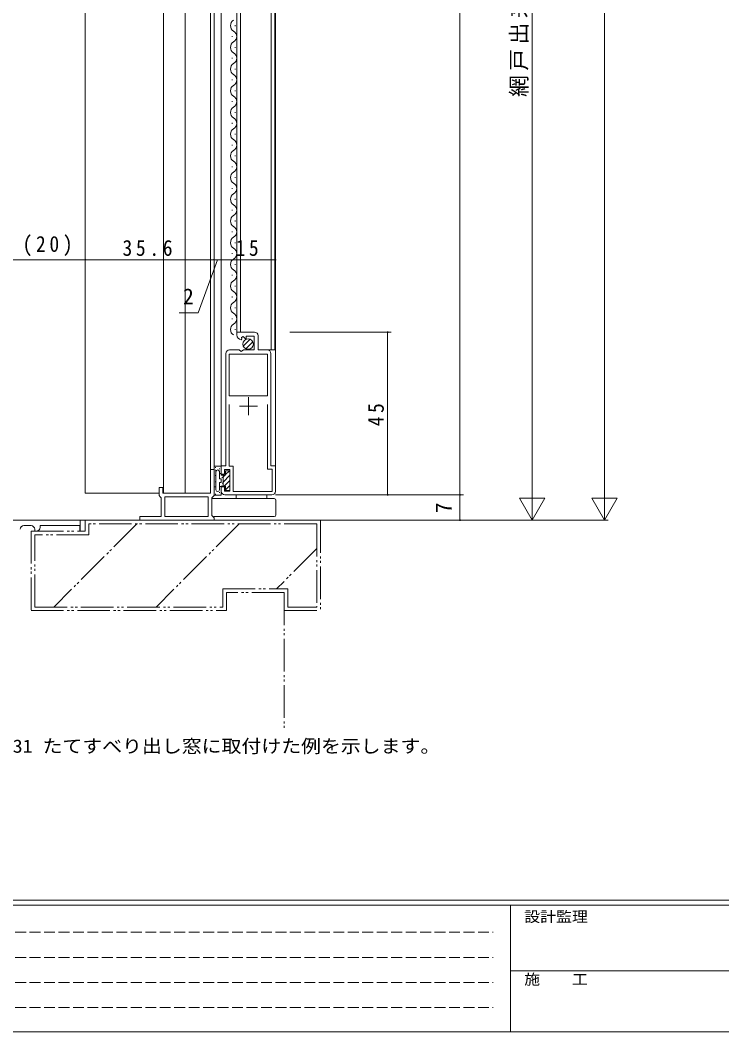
# Model space of a CAD drawing. Units: millimetres on the paper. Extents: x -420 to 373, y -297 to 267.
# Drawn here: x -295.7 to -101.7, y -297 to -17.4 of the extents above; entities that cross this region are included whole.
import ezdxf
from ezdxf.enums import TextEntityAlignment as Align

# ---------------------------------------------------------------- set-up
doc = ezdxf.new("R2010")
doc.units = ezdxf.units.MM
doc.linetypes.add('DASHED3', pattern=[4, 3, -1])
doc.linetypes.add('DOUBLE_CHAIN2', pattern=[12.8, 9, -1, 0.6, -0.6, 0.6, -1])
for name, color, linetype, lineweight in [('0-1_YKK_ZWAK', 7, 'Continuous', 9), ('0-3_YKK_11', 7, 'Continuous', 9), ('0-4_YKK_12', 2, 'Continuous', 9), ('0-6_YKK_13', 4, 'Continuous', 9), ('0-7_YKK_D', 6, 'Continuous', 9), ('0-8_YSS_K', 3, 'DOUBLE_CHAIN2', 9)]:
    doc.layers.add(name, color=color, linetype=linetype, lineweight=lineweight)
doc.layers.add('0-2_USER1', color=3, linetype='Continuous')
doc.styles.add('ＭＳ ゴシック', font='')
doc.styles.get('ＭＳ ゴシック').set_extended_font_data('MS Gothic')

msp = doc.modelspace()

# ---------------------------------------------------------------- linework, layer by layer
at = {"layer": '0-1_YKK_ZWAK'}
for p, q in [((352.3, -260.6), (-417.7, -260.6)), ((314.5, -262), (-417.7, -262)), ((-160.1, -262), (-160.1, -297)), ((-160.1, -280.199), (-31.3, -280.199)), ((-417.7, -297), (314.5, -297))]:
    msp.add_line(p, q, dxfattribs=at)
at = {"layer": '0-1_YKK_ZWAK', "linetype": 'DASHED3'}
for p, q in [((-413.101, -269.512), (-164.909, -269.512)), ((-413.101, -276.441), (-164.909, -276.441)), ((-413.101, -283.37), (-164.909, -283.37)), ((-413.101, -290.298), (-164.909, -290.298))]:
    msp.add_line(p, q, dxfattribs=at)
at = {"layer": '0-3_YKK_11'}
for p, q in [((-235.8, -103.6), (-235.8, -104.404)), ((-230.9, -103.6), (-235.8, -103.6)), ((-234.618, -105.699), (-234.407, -105.448)), ((-234.492, -105.129), (-234.024, -104.859)), ((-234.407, -105.448), (-234.492, -105.129)), ((-234.024, -104.859), (-233.447, -105.436)), ((-233.447, -105.436), (-233.2, -105.334)), ((-233.2, -104.7), (-231, -104.7)), ((-233.2, -105.334), (-233.2, -104.7)), ((-231, -104.7), (-231, -108.5)), ((-229.9, -108.5), (-229.9, -104.6)), ((-235.168, -108.5), (-237.8, -108.5)), ((-234.628, -108.953), (-235.168, -108.5)), ((-234.3, -108.8), (-234.628, -108.953)), ((-234, -108.5), (-234.3, -108.8)), ((-231, -108.5), (-234, -108.5)), ((-227.4, -108.5), (-229.9, -108.5)), ((-238.8, -109.5), (-238.8, -140.6)), ((-237.9, -109.7), (-237.9, -121.2)), ((-227.3, -109.7), (-237.9, -109.7)), ((-237.9, -109.7), (-237.9, -121.2)), ((-227.3, -121.2), (-227.3, -109.7)), ((-226.4, -140.6), (-226.4, -109.5)), ((-237.9, -121.2), (-227.3, -121.2)), ((-232.6, -121.6), (-232.6, -126.6)), ((-237.9, -140.7), (-237.9, -123.6)), ((-235.1, -124.1), (-230.1, -124.1)), ((-227.3, -123.6), (-227.3, -141.5)), ((-227.3, -123.6), (-227.3, -141.5)), ((-243.1, -141.6), (-243.1, -148.1)), ((-242.1, -141.6), (-243.1, -141.6)), ((-242.1, -148.8), (-242.1, -141.6)), ((-240.1, -140.6), (-240.1, -142.85)), ((-238.8, -140.6), (-240.1, -140.6)), ((-239.2, -141.6), (-237.7, -141.6)), ((-239.2, -142.85), (-239.2, -141.6)), ((-236.8, -140.7), (-237.9, -140.7)), ((-237.7, -141.6), (-237.7, -147.6)), ((-236.8, -147.7), (-236.8, -140.7)), ((-227.3, -141.5), (-226, -141.5)), ((-225.1, -140.6), (-226.4, -140.6)), ((-226, -141.5), (-226, -147.7)), ((-225.1, -147.6), (-225.1, -140.6)), ((-240.1, -142.85), (-239.2, -142.85)), ((-257.3, -146.6), (-257.3, -148.8)), ((-256.3, -146.6), (-257.3, -146.6)), ((-256.3, -148.1), (-256.3, -146.6)), ((-243.1, -148.1), (-256.3, -148.1)), ((-240.1, -146.35), (-240.1, -147.6)), ((-239.2, -146.35), (-240.1, -146.35)), ((-239.2, -147.6), (-239.2, -146.35)), ((-237.7, -147.6), (-239.2, -147.6)), ((-226, -147.7), (-236.8, -147.7)), ((-257.3, -148.8), (-257, -149.1)), ((-257, -149.1), (-256.7, -149.4)), ((-256.7, -149.4), (-256.7, -154.6)), ((-243.7, -149.1), (-255.7, -149.1)), ((-255.7, -149.1), (-255.7, -154.6)), ((-243.7, -149.1), (-255.7, -149.1)), ((-243.7, -154.6), (-243.7, -149.1)), ((-242.7, -149.4), (-242.4, -149.1)), ((-242.7, -154.3), (-242.7, -149.4)), ((-242.4, -149.1), (-242.1, -148.8)), ((-239.1, -148.6), (-226.1, -148.6)), ((-297.7, -155.6), (-277.7, -155.6)), ((-277.7, -155.6), (-277.7, -158.6)), ((-262.6, -154.6), (-262.6, -155.6)), ((-256.7, -154.6), (-262.6, -154.6)), ((-262.6, -155.6), (-242.1, -155.6)), ((-255.7, -154.6), (-243.7, -154.6)), ((-242.4, -154.6), (-242.7, -154.3)), ((-242.1, -154.9), (-242.4, -154.6)), ((-242.1, -155.6), (-242.1, -154.9)), ((-292.7, -157.1), (-294.7, -157.1)), ((-291.7, -158.6), (-291.7, -158.1)), ((-291.2, -158.6), (-291.7, -158.6)), ((-290.2, -157.1), (-290.2, -157.6)), ((-279.2, -157.1), (-290.2, -157.1)), ((-279.2, -158.6), (-279.2, -157.1)), ((-277.7, -158.6), (-279.2, -158.6))]:
    msp.add_line(p, q, dxfattribs=at)
for centre, radius, start, end in [((-234.5, -104.404), 1.3, 180.00003, 264.79417), ((-230.9, -104.6), 1, 0, 89.99998), ((-237.8, -109.5), 1, 90, 179.99998), ((-227.4, -109.5), 1, 0, 89.99998), ((-239.1, -147.6), 1, 180, 269.99998), ((-226.1, -147.6), 1, 270, 359.99998), ((-294.7, -158.1), 1, 90, 179.99998), ((-292.7, -158.1), 1, 0, 89.99998), ((-291.2, -157.6), 1, 270, 359.99998)]:
    msp.add_arc(centre, radius, start, end, dxfattribs=at)
at = {"layer": '0-4_YKK_12'}
for p, q in [((-277.7, -148.1), (-277.7, -13.6)), ((-256.1, -148.083), (-256.1, -13.6)), ((-250.1, -148.1), (-250.1, -13.6)), ((-243.1, -142.1), (-243.1, -13.6)), ((-242.1, -13.6), (-242.1, -142.1)), ((-240.1, -140.9), (-240.1, -13.6)), ((-235.8, -104.099), (-235.8, -13.6)), ((-234.8, -103.6), (-234.8, -13.6)), ((-226.3, -108.5), (-226.3, -13.6)), ((-225.3, -108.5), (-225.3, -13.6)), ((-225.1, -140.894), (-225.1, -13.6)), ((-236.3, -19.004), (-236.3, -18.804)), ((-237.06, -22.004), (-237.06, -21.804)), ((-236.3, -25.004), (-236.3, -24.804)), ((-237.06, -28.004), (-237.06, -27.804)), ((-237.06, -28.004), (-237.06, -27.804)), ((-236.3, -31.004), (-236.3, -30.804)), ((-236.3, -31.004), (-236.3, -30.804)), ((-237.06, -34.004), (-237.06, -33.804)), ((-236.3, -37.004), (-236.3, -36.804)), ((-237.06, -40.004), (-237.06, -39.805)), ((-236.3, -43.004), (-236.3, -42.804)), ((-237.06, -46.004), (-237.06, -45.804)), ((-236.3, -49.004), (-236.3, -48.804)), ((-237.06, -52.004), (-237.06, -51.804)), ((-236.3, -55.004), (-236.3, -54.804)), ((-237.06, -58.004), (-237.06, -57.804)), ((-236.3, -61.004), (-236.3, -60.804)), ((-237.06, -64.004), (-237.06, -63.804)), ((-236.3, -67.004), (-236.3, -66.804)), ((-237.06, -70.004), (-237.06, -69.804)), ((-236.3, -73.004), (-236.3, -72.804)), ((-237.06, -76.004), (-237.06, -75.804)), ((-236.3, -79.004), (-236.3, -78.804)), ((-237.06, -82.004), (-237.06, -81.804)), ((-236.3, -85.004), (-236.3, -84.804)), ((-237.06, -88.004), (-237.06, -87.804)), ((-236.3, -91.004), (-236.3, -90.804)), ((-237.06, -94.004), (-237.06, -93.804)), ((-236.3, -97.004), (-236.3, -96.804)), ((-237.06, -100.004), (-237.06, -99.804)), ((-236.3, -103.004), (-236.3, -102.804)), ((-227.4, -108.5), (-225.3, -108.5)), ((-277.7, -148.1), (-257.3, -148.1))]:
    msp.add_line(p, q, dxfattribs=at)
msp.add_lwpolyline([(-236.1, -155.6), (-279.1, -155.6), (-279.1, -158.6)], dxfattribs=at)
for centre, start, end in [((-235.841, -18.904), 119.20262, 240.79753), ((-237.518, -21.904), 299.20262, 60.79753), ((-235.841, -24.904), 119.20262, 240.79753), ((-237.518, -27.904), 299.20262, 60.79753), ((-237.518, -27.904), 299.20262, 60.79753), ((-235.841, -30.904), 119.20262, 240.79753), ((-235.841, -30.904), 119.20262, 240.79753), ((-237.518, -33.904), 299.20262, 60.79753), ((-235.841, -36.904), 119.20262, 240.79753), ((-237.518, -39.904), 299.20262, 60.79753), ((-235.841, -42.905), 119.20262, 240.79753), ((-237.518, -45.904), 299.20262, 60.79753), ((-235.841, -48.904), 119.20262, 240.79753), ((-237.518, -51.904), 299.20262, 60.79753), ((-235.841, -54.904), 119.20262, 240.79753), ((-237.518, -57.904), 299.20262, 60.79753), ((-235.841, -60.904), 119.20262, 240.79753), ((-237.518, -63.905), 299.20262, 60.79753), ((-235.841, -66.904), 119.20262, 240.79753), ((-237.518, -69.904), 299.20262, 60.79753), ((-235.841, -72.904), 119.20262, 240.79753), ((-237.518, -75.904), 299.20262, 60.79753), ((-235.841, -78.904), 119.20262, 240.79753), ((-237.518, -81.904), 299.20262, 60.79753), ((-235.841, -84.905), 119.20262, 240.79753), ((-237.518, -87.904), 299.20262, 60.79753), ((-235.841, -90.904), 119.20262, 240.79753), ((-237.518, -93.904), 299.20262, 60.79753), ((-235.841, -96.904), 119.20262, 240.79753), ((-237.518, -99.904), 299.20262, 60.79753), ((-235.841, -102.904), 119.20262, 240.79753)]:
    msp.add_arc(centre, 1.718, start, end, dxfattribs=at)
at = {"layer": '0-6_YKK_13'}
for p, q in [((-234.019, -107.47), (-232.122, -105.572)), ((-233.338, -108.203), (-231.389, -106.253)), ((-242.099, -140.675), (-242.099, -148.675)), ((-242.099, -140.675), (-240.099, -140.675)), ((-241.763, -141.06), (-241.563, -141.06)), ((-241.763, -141.793), (-241.563, -141.793)), ((-241.599, -147.175), (-241.599, -142.175)), ((-240.725, -141.427), (-240.525, -141.427)), ((-240.599, -142.175), (-240.599, -144.175)), ((-240.099, -140.675), (-240.099, -143.175)), ((-238.899, -142.968), (-237.856, -141.925)), ((-238.899, -141.925), (-237.699, -141.925)), ((-238.899, -141.925), (-238.899, -143.175)), ((-237.699, -147.425), (-237.699, -141.925)), ((-241.783, -143.218), (-241.583, -143.218)), ((-241.763, -144.949), (-241.563, -144.949)), ((-240.599, -144.175), (-240.099, -144.175)), ((-240.599, -145.175), (-240.599, -147.175)), ((-240.599, -145.175), (-240.099, -145.175)), ((-240.419, -142.73), (-240.219, -142.73)), ((-240.099, -143.175), (-238.899, -143.175)), ((-240.099, -144.175), (-240.099, -145.175)), ((-239.971, -143.829), (-239.771, -143.829)), ((-239.809, -145.356), (-239.609, -145.356)), ((-239.599, -143.668), (-239.106, -143.175)), ((-239.599, -146.175), (-239.599, -143.175)), ((-239.599, -145.082), (-237.699, -143.182)), ((-239.278, -146.175), (-237.699, -144.597)), ((-241.926, -146.333), (-241.726, -146.333)), ((-240.664, -147.982), (-240.464, -147.982)), ((-240.399, -146.272), (-240.199, -146.272)), ((-240.099, -146.175), (-240.099, -148.675)), ((-240.099, -146.175), (-238.899, -146.175)), ((-238.899, -147.211), (-237.699, -146.011)), ((-238.899, -146.175), (-238.899, -147.425)), ((-238.899, -147.425), (-237.699, -147.425)), ((-242.6, -149.6), (-225.5, -149.6)), ((-242.099, -148.675), (-240.099, -148.675)), ((-241.763, -148.369), (-241.563, -148.369)), ((-236, -148.6), (-236, -149.6)), ((-227.5, -149.6), (-227.5, -148.6)), ((-225, -150.1), (-225, -154.1)), ((-242.166, -154.6), (-225.5, -154.6))]:
    msp.add_line(p, q, dxfattribs=at)
msp.add_circle((-232.682, -106.91), 1.45, dxfattribs=at)
for centre, start, end in [((-241.099, -142.175), 0, 180), ((-241.099, -147.175), 180, 0), ((-225.5, -150.1), 0, 90), ((-225.5, -154.1), 270, 0)]:
    msp.add_arc(centre, 0.5, start, end, dxfattribs=at)
at = {"layer": '0-7_YKK_D'}
for p, q in [((-174.098, 151.4), (-174.098, -148.6)), ((-154.098, -148.6), (-154.098, 151.4)), ((-134.098, 152.4), (-134.098, -148.6)), ((-297.7, -83.6), (-277.7, -83.6)), ((-277.7, -101.084), (-277.7, -82.6)), ((-277.7, -101.084), (-277.7, -82.6)), ((-277.7, -83.6), (-242.1, -83.6)), ((-241.104, -83.6), (-246.502, -98.264)), ((-242.104, -101.084), (-242.104, -82.6)), ((-240.104, -83.6), (-242.104, -83.6)), ((-242.1, -101.084), (-242.1, -82.6)), ((-240.104, -101.084), (-240.104, -82.6)), ((-240.1, -101.084), (-240.1, -82.6)), ((-225.1, -83.6), (-240.1, -83.6)), ((-225.1, -101.084), (-225.1, -82.6)), ((-246.502, -98.264), (-251.702, -98.264)), ((-221.1, -103.6), (-193.098, -103.6)), ((-194.098, -103.6), (-194.098, -148.6)), ((-154.098, -155.6), (-154.098, -143.476)), ((-134.098, -155.6), (-134.098, -143.476)), ((-225.1, -148.6), (-173.098, -148.6)), ((-221.1, -148.6), (-173.098, -148.6)), ((-221.1, -148.6), (-193.098, -148.6)), ((-174.098, -148.6), (-174.098, -155.6)), ((-150.598, -149.538), (-157.598, -149.538)), ((-154.098, -155.6), (-157.598, -149.538)), ((-154.098, -155.6), (-150.598, -149.538)), ((-130.598, -149.538), (-137.598, -149.538)), ((-134.098, -155.6), (-137.598, -149.538)), ((-134.098, -155.6), (-130.598, -149.538)), ((-241.4, -155.6), (-153.098, -155.6)), ((-213.097, -155.6), (-133.098, -155.6)), ((-211.598, -155.6), (-173.098, -155.6))]:
    msp.add_line(p, q, dxfattribs=at)
for centre, start, end in [((-277.7, -83.6), 0, 180), ((-277.7, -83.6), 0, 180), ((-277.7, -83.6), 180, 0), ((-277.7, -83.6), 180, 0), ((-242.104, -83.6), 359.99911, 179.99911), ((-242.104, -83.6), 179.99911, 359.99911), ((-242.1, -83.6), 0, 180), ((-242.1, -83.6), 180, 0), ((-240.104, -83.6), 359.99911, 179.99911), ((-240.104, -83.6), 179.99911, 359.99911), ((-240.1, -83.6), 0, 180), ((-240.1, -83.6), 180, 0), ((-225.1, -83.6), 0, 180), ((-225.1, -83.6), 180, 0), ((-194.098, -103.6), 90, 270), ((-194.098, -103.6), 270, 90), ((-194.098, -148.6), 90, 270), ((-194.098, -148.6), 270, 90), ((-174.098, -148.6), 90, 270), ((-174.098, -148.6), 90, 270), ((-174.098, -148.6), 270, 90), ((-174.098, -148.6), 270, 90), ((-174.098, -155.6), 90, 270), ((-174.098, -155.6), 270, 90)]:
    msp.add_arc(centre, 0.106, start, end, dxfattribs=at)
at = {"layer": '0-8_YSS_K'}
for p, q in [((-277.699, -155.6), (-277.699, -158.6)), ((-277.699, -155.6), (-212.697, -155.6)), ((-212.697, -155.6), (-212.697, -180.6)), ((-292.699, -158.6), (-292.699, -180.6)), ((-292.699, -158.6), (-277.699, -158.6)), ((-263.413, -156.6), (-286.413, -179.6)), ((-276.699, -159.6), (-276.699, -156.6)), ((-213.699, -156.6), (-276.699, -156.6)), ((-235.129, -156.6), (-258.129, -179.6)), ((-213.699, -156.6), (-213.699, -179.6)), ((-276.699, -159.6), (-291.699, -159.6)), ((-291.699, -179.6), (-291.699, -159.6)), ((-213.697, -163.453), (-224.845, -174.6)), ((-239.696, -174.6), (-221.699, -174.6)), ((-239.696, -179.6), (-239.696, -174.6)), ((-222.697, -175.6), (-222.697, -213.594)), ((-221.699, -179.6), (-221.699, -174.6)), ((-292.699, -180.6), (-238.697, -180.6)), ((-291.699, -179.6), (-239.696, -179.6)), ((-222.697, -180.6), (-212.697, -180.6)), ((-221.699, -179.6), (-213.699, -179.6))]:
    msp.add_line(p, q, dxfattribs=at)
msp.add_lwpolyline([(-222.697, -175.6), (-238.697, -175.6), (-238.697, -180.6)], dxfattribs=at)

# ---------------------------------------------------------------- texts
at = {"layer": '0-1_YKK_ZWAK', "style": 'ＭＳ ゴシック', "width": 1.1}
for s, p in [('設計監理', (-156.331, -267.533)), ('施\u3000\u3000工', (-156.331, -284.854))]:
    msp.add_text(s, height=2.933, dxfattribs=at).set_placement(p, align=Align.BOTTOM_LEFT)
at = {"layer": '0-2_USER1', "style": 'ＭＳ ゴシック', "width": 1.1}
msp.add_text('※本図はEXIMA31 たてすべり出し窓に取付けた例を示します。', height=3.666, dxfattribs=at).set_placement((-333.491, -220.976), align=Align.BOTTOM_LEFT)
at = {"layer": '0-7_YKK_D', "color": 3, "style": 'ＭＳ ゴシック'}
for s, rotation, p in [('2', 359.999, (-250.702, -97.264)), ('7', 90, (-175.098, -153.7))]:
    msp.add_text(s, height=4.399, rotation=rotation, dxfattribs=at).set_placement(p, align=Align.BOTTOM_LEFT)
at = {"layer": '0-7_YKK_D', "color": 3, "char_height": 4.399, "attachment_point": 7, "rotation": 90, "style": 'ＭＳ ゴシック'}
for s, insert in [('\\T1.21;網戸出来高：MH=開口寸法H-1', (-155.098, -38.6)), ('\\T1.36;\\W0.9;45', (-195.098, -129.62))]:
    msp.add_mtext(s, dxfattribs=dict(at, insert=insert))
at = {"layer": '0-7_YKK_D', "color": 3, "char_height": 4.399, "attachment_point": 7, "style": 'ＭＳ ゴシック'}
for s, insert in [('\\T1.38;\\W0.9;(20)', (-295.06, -82.6)), ('\\T1.38;\\W0.9;35.6', (-267.42, -82.6)), ('\\T1.36;\\W0.9;15', (-236.12, -82.6))]:
    msp.add_mtext(s, dxfattribs=dict(at, insert=insert))

doc.saveas('drawing.dxf')
